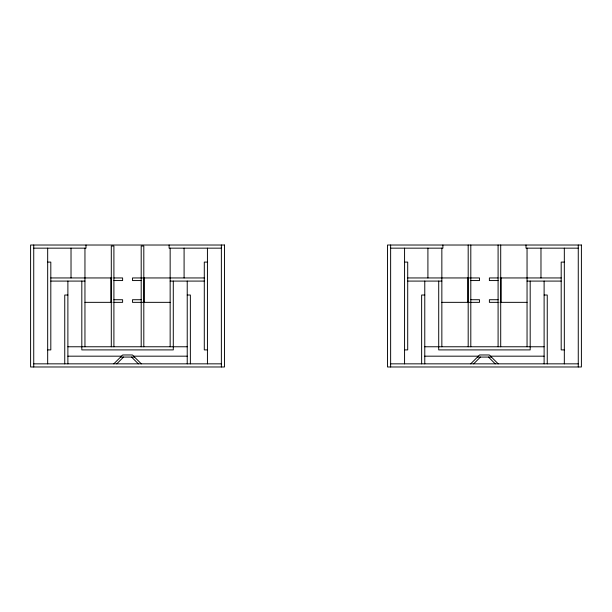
<?xml version="1.0" encoding="UTF-8"?>
<svg xmlns="http://www.w3.org/2000/svg" width="612" height="612" viewBox="0 0 612 612"><rect width="100%" height="100%" fill="white"/><g stroke="black" fill="none" stroke-linecap="round" stroke-linejoin="round"><path stroke-width="0.92" d="M113.809 363.842L122.675 354.975L132.429 354.975L141.296 363.842M116.762 363.842L123.54 357.064M470.704 363.842L479.571 354.975L489.325 354.975L498.191 363.842M473.657 363.842L480.435 357.064M33.736 248.158L86.001 248.158L86.001 245.022M221.368 248.158L169.103 248.158L169.103 245.022M390.632 248.158L442.897 248.158L442.897 245.022M578.264 248.158L525.999 248.158L525.999 245.022M47.675 262.097L50.811 262.097L50.811 349.903L47.675 349.903M207.43 262.097L204.293 262.097L204.293 349.903L207.43 349.903M404.57 262.097L407.707 262.097L407.707 349.903L404.57 349.903M564.325 262.097L561.189 262.097L561.189 349.903L564.325 349.903M50.811 277.947L112.042 277.947M113.909 277.947L122.614 277.947L122.614 280.564L113.909 280.564M204.293 277.947L132.49 277.947L132.49 280.564L141.196 280.564M407.707 277.947L479.51 277.947L479.51 280.564L470.804 280.564M498.092 277.947L489.386 277.947L489.386 280.564L498.092 280.564M499.958 277.947L561.189 277.947M50.811 281.084L84.953 281.084M170.151 281.084L204.293 281.084M407.707 281.084L441.849 281.084M527.047 281.084L561.189 281.084M67.886 295.022L64.75 295.022L64.75 363.842M187.226 295.022L190.363 295.022L190.363 363.842M424.774 295.022L421.637 295.022L421.637 363.842M544.114 295.022L547.25 295.022L547.25 363.842M113.909 299.727L122.614 299.727L122.614 302.343L113.909 302.343M141.196 299.727L132.49 299.727L132.49 302.343L170.151 302.343M470.804 299.727L479.51 299.727L479.51 302.343L441.849 302.343M498.092 299.727L489.386 299.727L489.386 302.343L498.092 302.343M84.953 302.343L112.042 302.343M499.958 302.343L527.047 302.343M67.886 346.767L187.226 346.767M424.774 346.767L544.114 346.767M67.886 356.176L121.474 356.176M133.63 356.176L187.226 356.176M424.774 356.176L478.37 356.176M490.526 356.176L544.114 356.176M120.587 357.064L134.525 357.064M477.475 357.064L491.413 357.064M33.736 363.842L221.368 363.842M390.632 363.842L578.264 363.842M488.46 357.064L495.238 363.842M131.565 357.064L138.343 363.842M578.264 245.022L578.264 366.978M564.325 248.158L564.325 363.842M544.114 281.084L544.114 363.842M540.977 248.158L540.977 277.947M530.183 281.084L530.183 349.903L438.712 349.903L438.712 281.084M527.047 248.158L527.047 346.767M501.052 277.947L501.052 302.343M500.708 245.022L500.708 346.767M498.092 245.022L498.092 346.767M470.804 245.022L470.804 346.767M468.188 245.022L468.188 346.767M467.843 277.947L467.843 302.343M441.849 248.158L441.849 346.767M427.91 248.158L427.91 277.947M424.774 281.084L424.774 363.842M404.57 248.158L404.57 363.842M390.632 245.022L390.632 366.978M221.368 245.022L221.368 366.978M207.43 248.158L207.43 363.842M187.226 281.084L187.226 363.842M184.09 248.158L184.09 277.947M173.288 281.084L173.288 349.903L81.817 349.903L81.817 281.084M170.151 248.158L170.151 346.767M144.157 277.947L144.157 302.343M143.812 346.767L143.812 246.039L141.196 246.039L141.196 346.767M113.909 346.767L113.909 246.039L111.292 246.039L111.292 346.767M110.948 277.947L110.948 302.343M84.953 248.158L84.953 346.767M71.023 248.158L71.023 277.947M67.886 281.084L67.886 363.842M47.675 248.158L47.675 363.842M33.736 245.022L33.736 366.978M224.505 245.022L30.6 245.022L30.6 366.978L224.505 366.978L224.505 245.022M581.4 245.022L387.495 245.022L387.495 366.978L581.4 366.978L581.4 245.022"/></g></svg>
